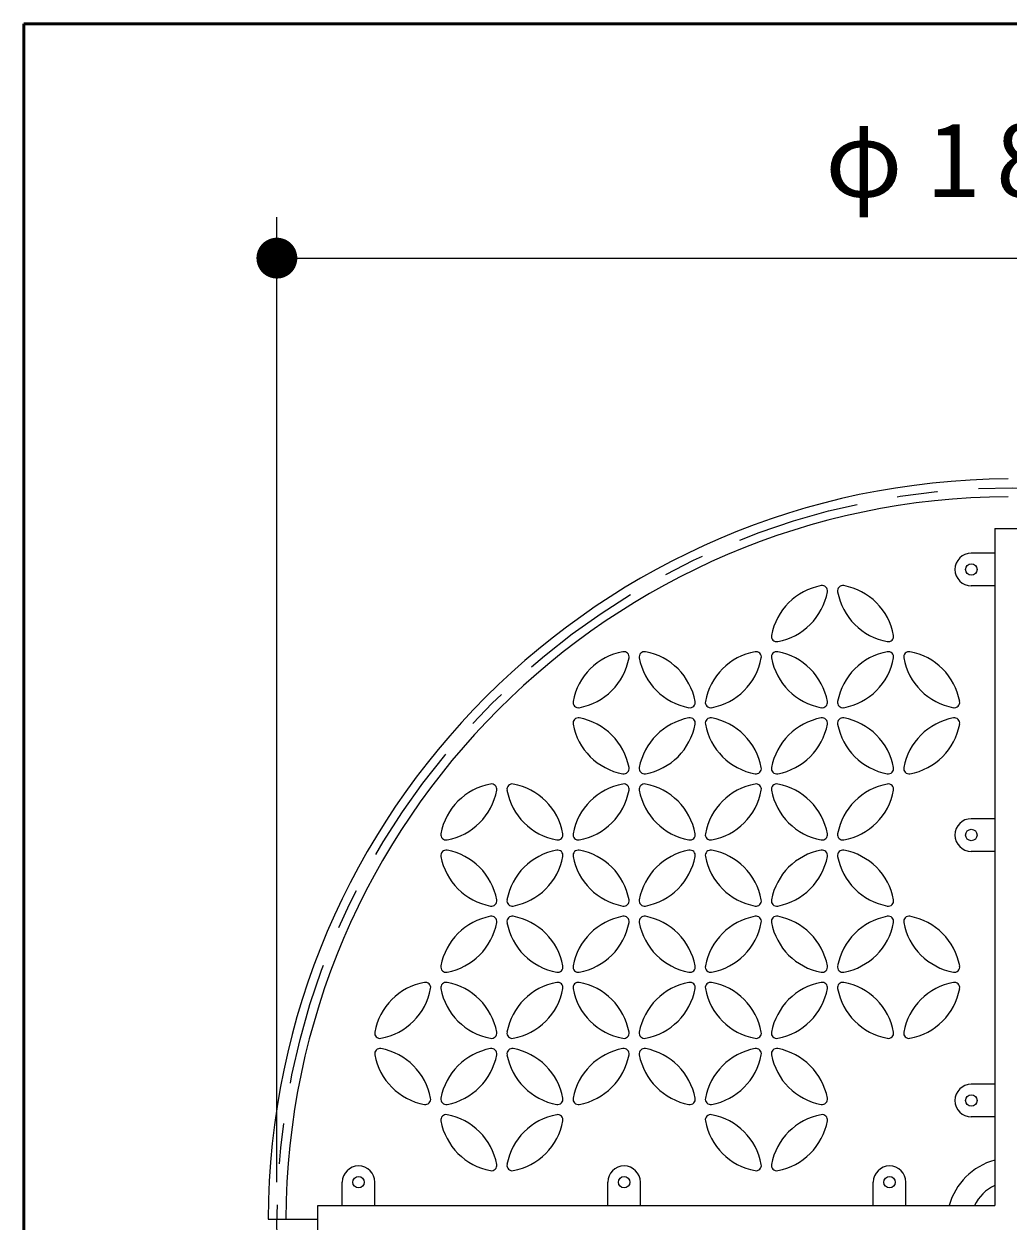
# Model space of a CAD drawing. Units: millimetres on the paper, scale 1:50. Extents: x 35 to 420, y -297 to 267.
# Drawn here: x 35 to 59.09, y 237.69 to 267 of the extents above; entities that cross this region are included whole.
import ezdxf

# ---------------------------------------------------------------- set-up
doc = ezdxf.new("R2010")
doc.units = ezdxf.units.MM
doc.linetypes.add('USER2', pattern=[6, 3, -1, 1, -1])
doc.layers.add('1_50', color=20, linetype='Continuous', lineweight=25)
doc.layers.add('NAKAMURA図枠', color=7, linetype='Continuous', lineweight=13)
doc.styles.add('ＭＳ ゴシック', font='')
doc.styles.get('ＭＳ ゴシック').set_extended_font_data('MS Gothic')

# ---------------------------------------------------------------- blocks, each defined once
blk = doc.blocks.new('filled_dot')
at = {"color": 0, "linetype": 'Continuous', "lineweight": -2, "const_width": 1.25}
blk.add_lwpolyline([(-0.625, 0, 1), (0.625, 0, 1)], format="xyb", close=True, dxfattribs=at)

msp = doc.modelspace()

# ---------------------------------------------------------------- linework, layer by layer
at = {"layer": '1_50', "color": 7, "lineweight": 13}
for p, q in [((41.192, 238.645), (41.192, 262.267)), ((41.192, 261.267), (77.192, 261.267))]:
    msp.add_line(p, q, dxfattribs=at)
at = {"layer": '1_50', "color": 7}
for p, q in [((58.765, 254.645), (58.765, 238.072)), ((58.765, 254.645), (59.619, 254.645)), ((58.765, 254.045), (58.192, 254.045)), ((58.765, 253.245), (58.192, 253.245)), ((58.765, 247.545), (58.192, 247.545)), ((58.765, 246.745), (58.192, 246.745)), ((58.765, 241.045), (58.192, 241.045)), ((58.765, 240.245), (58.192, 240.245)), ((42.792, 238.072), (42.792, 238.645)), ((43.592, 238.072), (43.592, 238.645)), ((49.292, 238.072), (49.292, 238.645)), ((50.092, 238.072), (50.092, 238.645)), ((55.792, 238.072), (55.792, 238.645)), ((56.592, 238.072), (56.592, 238.645)), ((42.192, 237.218), (42.192, 238.072)), ((42.192, 238.072), (58.765, 238.072))]:
    msp.add_line(p, q, dxfattribs=at)
at = {"layer": '1_50', "color": 4}
msp.add_line((40.975, 237.745), (42.192, 237.745), dxfattribs=at)
at = {"layer": '1_50', "color": 4, "linetype": 'USER2', "lineweight": 13}
msp.add_circle((59.192, 237.645), 18, dxfattribs=at)
at = {"layer": '1_50', "color": 3}
for centre in [(58.192, 253.645), (58.192, 247.145), (58.192, 240.645), (43.192, 238.645), (49.692, 238.645), (56.192, 238.645)]:
    msp.add_circle(centre, 0.14, dxfattribs=at)
at = {"layer": '1_50', "color": 4}
for radius, start, end in [(18.217, 90.3145, 179.6855), (17.783, 90.3222, 179.6778), (1.6, 105.4784, 164.5216)]:
    msp.add_arc((59.192, 237.645), radius, start, end, dxfattribs=at)
at = {"layer": '1_50', "color": 7}
for centre, start, end in [((58.192, 253.645), 90, 270), ((58.192, 247.145), 90, 270), ((58.192, 240.645), 90, 270), ((43.192, 238.645), 0, 180), ((49.692, 238.645), 0, 180), ((56.192, 238.645), 0, 180)]:
    msp.add_arc(centre, 0.4, start, end, dxfattribs=at)
at = {"layer": '1_50'}
for centre, radius, start, end in [((54.795, 251.756), 1.519, 100.5078, 169.4922), ((54.541, 253.122), 0.13, 349.4922, 100.5078), ((55.048, 253.122), 0.13, 79.4922, 190.5078), ((54.795, 251.756), 1.519, 10.5078, 79.4922), ((53.176, 253.375), 1.519, 280.5078, 349.4922), ((56.414, 253.375), 1.519, 190.5078, 259.4922), ((53.429, 252.01), 0.13, 169.4922, 280.5078), ((56.16, 252.01), 0.13, 259.4922, 10.5078), ((49.938, 250.137), 1.519, 100.5078, 169.4922), ((48.319, 251.756), 1.519, 280.5078, 349.4922), ((49.685, 251.503), 0.13, 349.4922, 100.5078), ((50.191, 251.503), 0.13, 79.4922, 190.5078), ((51.557, 251.756), 1.519, 190.5078, 259.4922), ((49.938, 250.137), 1.519, 10.5078, 79.4922), ((53.176, 250.137), 1.519, 100.5078, 169.4922), ((51.557, 251.756), 1.519, 280.5078, 349.4922), ((52.923, 251.503), 0.13, 349.4922, 100.5078), ((53.429, 251.503), 0.13, 79.4922, 190.5078), ((54.795, 251.756), 1.519, 190.5078, 259.4922), ((53.176, 250.137), 1.519, 10.5078, 79.4922), ((56.414, 250.137), 1.519, 100.5078, 169.4922), ((54.795, 251.756), 1.519, 280.5078, 349.4922), ((56.16, 251.503), 0.13, 349.4922, 100.5078), ((56.667, 251.503), 0.13, 79.4922, 190.5078), ((58.033, 251.756), 1.519, 190.5078, 259.4922), ((56.414, 250.137), 1.519, 10.5078, 79.4922), ((48.572, 250.391), 0.13, 169.4922, 280.5078), ((51.304, 250.391), 0.13, 259.4922, 10.5078), ((51.81, 250.391), 0.13, 169.4922, 280.5078), ((54.541, 250.391), 0.13, 259.4922, 10.5078), ((55.048, 250.391), 0.13, 169.4922, 280.5078), ((57.779, 250.391), 0.13, 259.4922, 10.5078), ((48.572, 249.884), 0.13, 79.4922, 190.5078), ((48.319, 248.518), 1.519, 10.5078, 79.4922), ((51.557, 248.518), 1.519, 100.5078, 169.4922), ((51.304, 249.884), 0.13, 349.4922, 100.5078), ((51.81, 249.884), 0.13, 79.4922, 190.5078), ((51.557, 248.518), 1.519, 10.5078, 79.4922), ((54.795, 248.518), 1.519, 100.5078, 169.4922), ((54.541, 249.884), 0.13, 349.4922, 100.5078), ((55.048, 249.884), 0.13, 79.4922, 190.5078), ((54.795, 248.518), 1.519, 10.5078, 79.4922), ((58.033, 248.518), 1.519, 100.5078, 169.4922), ((57.779, 249.884), 0.13, 349.4922, 100.5078), ((49.938, 250.137), 1.519, 190.5078, 259.4922), ((49.938, 250.137), 1.519, 280.5078, 349.4922), ((53.176, 250.137), 1.519, 190.5078, 259.4922), ((53.176, 250.137), 1.519, 280.5078, 349.4922), ((56.414, 250.137), 1.519, 190.5078, 259.4922), ((56.414, 250.137), 1.519, 280.5078, 349.4922), ((49.685, 248.772), 0.13, 259.4922, 10.5078), ((50.191, 248.772), 0.13, 169.4922, 280.5078), ((52.923, 248.772), 0.13, 259.4922, 10.5078), ((53.429, 248.772), 0.13, 169.4922, 280.5078), ((56.16, 248.772), 0.13, 259.4922, 10.5078), ((56.667, 248.772), 0.13, 169.4922, 280.5078), ((46.7, 246.9), 1.519, 100.5078, 169.4922), ((45.081, 248.518), 1.519, 280.5078, 349.4922), ((46.447, 248.265), 0.13, 349.4922, 100.5078), ((46.954, 248.265), 0.13, 79.4922, 190.5078), ((48.319, 248.518), 1.519, 190.5078, 259.4922), ((46.7, 246.9), 1.519, 10.5078, 79.4922), ((49.938, 246.9), 1.519, 100.5078, 169.4922), ((48.319, 248.518), 1.519, 280.5078, 349.4922), ((49.685, 248.265), 0.13, 349.4922, 100.5078), ((50.191, 248.265), 0.13, 79.4922, 190.5078), ((51.557, 248.518), 1.519, 190.5078, 259.4922), ((49.938, 246.9), 1.519, 10.5078, 79.4922), ((53.176, 246.9), 1.519, 100.5078, 169.4922), ((51.557, 248.518), 1.519, 280.5078, 349.4922), ((52.923, 248.265), 0.13, 349.4922, 100.5078), ((53.429, 248.265), 0.13, 79.4922, 190.5078), ((54.795, 248.518), 1.519, 190.5078, 259.4922), ((53.176, 246.9), 1.519, 10.5078, 79.4922), ((56.414, 246.9), 1.519, 100.5078, 169.4922), ((54.795, 248.518), 1.519, 280.5078, 349.4922), ((56.16, 248.265), 0.13, 349.4922, 100.5078), ((45.335, 247.153), 0.13, 169.4922, 280.5078), ((48.066, 247.153), 0.13, 259.4922, 10.5078), ((48.572, 247.153), 0.13, 169.4922, 280.5078), ((51.304, 247.153), 0.13, 259.4922, 10.5078), ((51.81, 247.153), 0.13, 169.4922, 280.5078), ((54.541, 247.153), 0.13, 259.4922, 10.5078), ((55.048, 247.153), 0.13, 169.4922, 280.5078), ((45.335, 246.646), 0.13, 79.4922, 190.5078), ((45.081, 245.281), 1.519, 10.5078, 79.4922), ((48.319, 245.281), 1.519, 100.5078, 169.4922), ((48.066, 246.646), 0.13, 349.4922, 100.5078), ((48.572, 246.646), 0.13, 79.4922, 190.5078), ((48.319, 245.281), 1.519, 10.5078, 79.4922), ((51.557, 245.281), 1.519, 100.5078, 169.4922), ((51.304, 246.646), 0.13, 349.4922, 100.5078), ((51.81, 246.646), 0.13, 79.4922, 190.5078), ((51.557, 245.281), 1.519, 10.5078, 79.4922), ((54.795, 245.281), 1.519, 100.5078, 169.4922), ((54.541, 246.646), 0.13, 349.4922, 100.5078), ((55.048, 246.646), 0.13, 79.4922, 190.5078), ((54.795, 245.281), 1.519, 10.5078, 79.4922), ((46.7, 246.9), 1.519, 190.5078, 259.4922), ((46.7, 246.9), 1.519, 280.5078, 349.4922), ((49.938, 246.9), 1.519, 190.5078, 259.4922), ((49.938, 246.9), 1.519, 280.5078, 349.4922), ((53.176, 246.9), 1.519, 190.5078, 259.4922), ((53.176, 246.9), 1.519, 280.5078, 349.4922), ((56.414, 246.9), 1.519, 190.5078, 259.4922), ((46.447, 245.534), 0.13, 259.4922, 10.5078), ((46.954, 245.534), 0.13, 169.4922, 280.5078), ((49.685, 245.534), 0.13, 259.4922, 10.5078), ((50.191, 245.534), 0.13, 169.4922, 280.5078), ((52.923, 245.534), 0.13, 259.4922, 10.5078), ((53.429, 245.534), 0.13, 169.4922, 280.5078), ((56.16, 245.534), 0.13, 259.4922, 10.5078), ((46.7, 243.662), 1.519, 100.5078, 169.4922), ((45.081, 245.281), 1.519, 280.5078, 349.4922), ((46.447, 245.027), 0.13, 349.4922, 100.5078), ((46.954, 245.027), 0.13, 79.4922, 190.5078), ((48.319, 245.281), 1.519, 190.5078, 259.4922), ((46.7, 243.662), 1.519, 10.5078, 79.4922), ((49.938, 243.662), 1.519, 100.5078, 169.4922), ((48.319, 245.281), 1.519, 280.5078, 349.4922), ((49.685, 245.027), 0.13, 349.4922, 100.5078), ((50.191, 245.027), 0.13, 79.4922, 190.5078), ((51.557, 245.281), 1.519, 190.5078, 259.4922), ((49.938, 243.662), 1.519, 10.5078, 79.4922), ((53.176, 243.662), 1.519, 100.5078, 169.4922), ((51.557, 245.281), 1.519, 280.5078, 349.4922), ((52.923, 245.027), 0.13, 349.4922, 100.5078), ((53.429, 245.027), 0.13, 79.4922, 190.5078), ((54.795, 245.281), 1.519, 190.5078, 259.4922), ((53.176, 243.662), 1.519, 10.5078, 79.4922), ((56.414, 243.662), 1.519, 100.5078, 169.4922), ((54.795, 245.281), 1.519, 280.5078, 349.4922), ((56.16, 245.027), 0.13, 349.4922, 100.5078), ((56.667, 245.027), 0.13, 79.4922, 190.5078), ((58.033, 245.281), 1.519, 190.5078, 259.4922), ((56.414, 243.662), 1.519, 10.5078, 79.4922), ((45.335, 243.915), 0.13, 169.4922, 280.5078), ((48.066, 243.915), 0.13, 259.4922, 10.5078), ((48.572, 243.915), 0.13, 169.4922, 280.5078), ((51.304, 243.915), 0.13, 259.4922, 10.5078), ((51.81, 243.915), 0.13, 169.4922, 280.5078), ((54.541, 243.915), 0.13, 259.4922, 10.5078), ((55.048, 243.915), 0.13, 169.4922, 280.5078), ((57.779, 243.915), 0.13, 259.4922, 10.5078), ((45.081, 242.043), 1.519, 100.5078, 169.4922), ((44.828, 243.409), 0.13, 349.4922, 100.5078), ((45.335, 243.409), 0.13, 79.4922, 190.5078), ((45.081, 242.043), 1.519, 10.5078, 79.4922), ((48.319, 242.043), 1.519, 100.5078, 169.4922), ((48.066, 243.409), 0.13, 349.4922, 100.5078), ((48.572, 243.409), 0.13, 79.4922, 190.5078), ((48.319, 242.043), 1.519, 10.5078, 79.4922), ((51.557, 242.043), 1.519, 100.5078, 169.4922), ((51.304, 243.409), 0.13, 349.4922, 100.5078), ((51.81, 243.409), 0.13, 79.4922, 190.5078), ((51.557, 242.043), 1.519, 10.5078, 79.4922), ((54.795, 242.043), 1.519, 100.5078, 169.4922), ((54.541, 243.409), 0.13, 349.4922, 100.5078), ((55.048, 243.409), 0.13, 79.4922, 190.5078), ((54.795, 242.043), 1.519, 10.5078, 79.4922), ((58.033, 242.043), 1.519, 100.5078, 169.4922), ((57.779, 243.409), 0.13, 349.4922, 100.5078), ((43.463, 243.662), 1.519, 280.5078, 349.4922), ((46.7, 243.662), 1.519, 190.5078, 259.4922), ((46.7, 243.662), 1.519, 280.5078, 349.4922), ((49.938, 243.662), 1.519, 190.5078, 259.4922), ((49.938, 243.662), 1.519, 280.5078, 349.4922), ((53.176, 243.662), 1.519, 190.5078, 259.4922), ((53.176, 243.662), 1.519, 280.5078, 349.4922), ((56.414, 243.662), 1.519, 190.5078, 259.4922), ((56.414, 243.662), 1.519, 280.5078, 349.4922), ((43.716, 242.296), 0.13, 169.4922, 280.5078), ((46.447, 242.296), 0.13, 259.4922, 10.5078), ((46.954, 242.296), 0.13, 169.4922, 280.5078), ((49.685, 242.296), 0.13, 259.4922, 10.5078), ((50.191, 242.296), 0.13, 169.4922, 280.5078), ((52.923, 242.296), 0.13, 259.4922, 10.5078), ((53.429, 242.296), 0.13, 169.4922, 280.5078), ((56.16, 242.296), 0.13, 259.4922, 10.5078), ((56.667, 242.296), 0.13, 169.4922, 280.5078), ((43.716, 241.79), 0.13, 79.4922, 190.5078), ((43.463, 240.424), 1.519, 10.5078, 79.4922), ((46.7, 240.424), 1.519, 100.5078, 169.4922), ((46.447, 241.79), 0.13, 349.4922, 100.5078), ((46.954, 241.79), 0.13, 79.4922, 190.5078), ((46.7, 240.424), 1.519, 10.5078, 79.4922), ((49.938, 240.424), 1.519, 100.5078, 169.4922), ((49.685, 241.79), 0.13, 349.4922, 100.5078), ((50.191, 241.79), 0.13, 79.4922, 190.5078), ((49.938, 240.424), 1.519, 10.5078, 79.4922), ((53.176, 240.424), 1.519, 100.5078, 169.4922), ((52.923, 241.79), 0.13, 349.4922, 100.5078), ((53.429, 241.79), 0.13, 79.4922, 190.5078), ((53.176, 240.424), 1.519, 10.5078, 79.4922), ((45.081, 242.043), 1.519, 190.5078, 259.4922), ((45.081, 242.043), 1.519, 280.5078, 349.4922), ((48.319, 242.043), 1.519, 190.5078, 259.4922), ((48.319, 242.043), 1.519, 280.5078, 349.4922), ((51.557, 242.043), 1.519, 190.5078, 259.4922), ((51.557, 242.043), 1.519, 280.5078, 349.4922), ((54.795, 242.043), 1.519, 190.5078, 259.4922), ((44.828, 240.677), 0.13, 259.4922, 10.5078), ((45.335, 240.677), 0.13, 169.4922, 280.5078), ((48.066, 240.677), 0.13, 259.4922, 10.5078), ((48.572, 240.677), 0.13, 169.4922, 280.5078), ((51.304, 240.677), 0.13, 259.4922, 10.5078), ((51.81, 240.677), 0.13, 169.4922, 280.5078), ((54.541, 240.677), 0.13, 259.4922, 10.5078), ((45.335, 240.171), 0.13, 79.4922, 190.5078), ((46.7, 240.424), 1.519, 190.5078, 259.4922), ((45.081, 238.805), 1.519, 10.5078, 79.4922), ((48.319, 238.805), 1.519, 100.5078, 169.4922), ((46.7, 240.424), 1.519, 280.5078, 349.4922), ((48.066, 240.171), 0.13, 349.4922, 100.5078), ((51.81, 240.171), 0.13, 79.4922, 190.5078), ((53.176, 240.424), 1.519, 190.5078, 259.4922), ((51.557, 238.805), 1.519, 10.5078, 79.4922), ((54.795, 238.805), 1.519, 100.5078, 169.4922), ((53.176, 240.424), 1.519, 280.5078, 349.4922), ((54.541, 240.171), 0.13, 349.4922, 100.5078), ((46.447, 239.058), 0.13, 259.4922, 10.5078), ((46.954, 239.058), 0.13, 169.4922, 280.5078), ((52.923, 239.058), 0.13, 259.4922, 10.5078), ((53.429, 239.058), 0.13, 169.4922, 280.5078)]:
    msp.add_arc(centre, radius, start, end, dxfattribs=at)
at = {"layer": '1_50', "color": 2}
msp.add_arc((59.192, 237.645), 1.016, 114.852, 155.148, dxfattribs=at)
at = {"layer": 'NAKAMURA図枠', "lineweight": 50}
for p, q in [((420, 267), (35, 267)), ((35, 267), (35, 0))]:
    msp.add_line(p, q, dxfattribs=at)

# ---------------------------------------------------------------- block references
at = {"layer": '1_50', "color": 7, "lineweight": 13, "xscale": 0.4, "yscale": 0.4}
msp.add_blockref('filled_dot', (41.192, 261.267), dxfattribs=at)

# ---------------------------------------------------------------- texts
at = {"layer": '1_50', "color": 7, "insert": (59.192, 262.267), "char_height": 1.833, "attachment_point": 8, "style": 'ＭＳ ゴシック'}
msp.add_mtext('\\T1.33;φ1800', dxfattribs=at)

doc.saveas('drawing.dxf')
